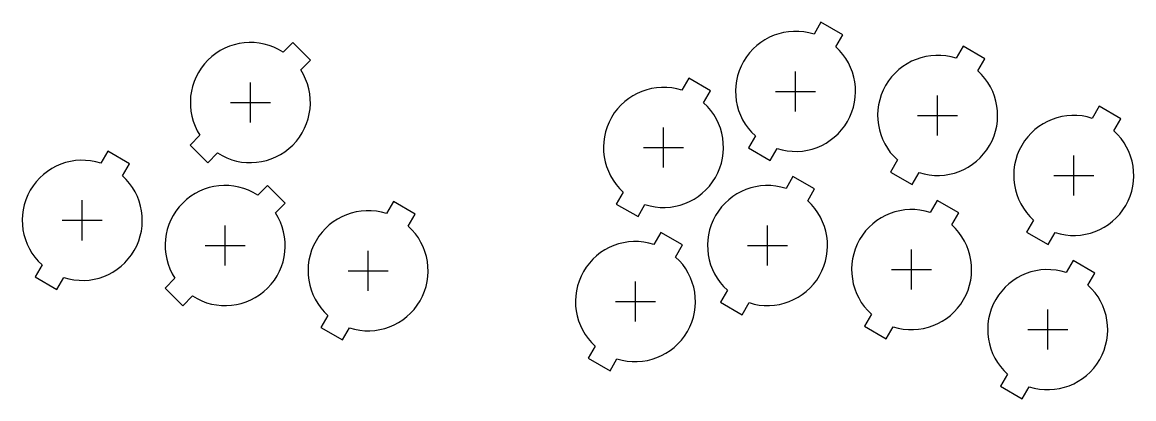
# Model space of a CAD drawing. Header units: millimetres. Extents: x -41 to 182, y -31 to 45.
import ezdxf

# ---------------------------------------------------------------- set-up
doc = ezdxf.new("R2010")
doc.units = ezdxf.units.MM
doc.layers.add('BUTTONS', color=1, linetype='Continuous')
doc.layers.add('REFERENCE', color=8, linetype='Continuous')

msp = doc.modelspace()

# ---------------------------------------------------------------- linework, layer by layer
at = {"layer": 'BUTTONS'}
for points in [[(117.7, 42.21, 0.809427), (105.97, 21.89), (104.58, 19.49), (108.92, 16.99), (110.3, 19.39, 0.809427), (122.03, 39.71), (123.42, 42.11), (119.08, 44.61)], [(11.57, 38.63, 0.809427), (-5.03, 22.03), (-6.99, 20.07), (-3.45, 16.54), (-1.5, 18.49, 0.809427), (15.1, 35.09), (17.06, 37.04), (13.52, 40.58)], [(146.1, 37.41, 0.809427), (134.37, 17.09), (132.98, 14.69), (137.32, 12.19), (138.7, 14.59, 0.809427), (150.43, 34.91), (151.82, 37.31), (147.48, 39.81)], [(91.3, 31.01, 0.809427), (79.57, 10.69), (78.18, 8.29), (82.52, 5.79), (83.9, 8.19, 0.809427), (95.63, 28.51), (97.02, 30.91), (92.68, 33.41)], [(173.3, 25.41, 0.809427), (161.57, 5.09), (160.18, 2.69), (164.52, 0.19), (165.9, 2.59, 0.809427), (177.63, 22.91), (179.02, 25.31), (174.68, 27.81)], [(-24.86, 16.45, 0.809427), (-36.59, -3.88), (-37.97, -6.27), (-33.64, -8.77), (-32.26, -6.38, 0.809427), (-20.53, 13.95), (-19.14, 16.34), (-23.47, 18.84)], [(112.1, 11.41, 0.809427), (100.37, -8.91), (98.98, -11.31), (103.32, -13.81), (104.7, -11.41, 0.809427), (116.43, 8.91), (117.82, 11.31), (113.48, 13.81)], [(6.53, 10.07, 0.809427), (-10.07, -6.53), (-12.02, -8.49), (-8.49, -12.02), (-6.53, -10.07, 0.809427), (10.07, 6.53), (12.02, 8.49), (8.49, 12.02)], [(140.9, 6.61, 0.809427), (129.17, -13.71), (127.78, -16.11), (132.12, -18.61), (133.5, -16.21, 0.809427), (145.23, 4.11), (146.62, 6.51), (142.28, 9.01)], [(32.26, 6.38, 0.809427), (20.53, -13.95), (19.14, -16.34), (23.47, -18.84), (24.86, -16.45, 0.809427), (36.59, 3.88), (37.97, 6.27), (33.64, 8.77)], [(85.7, 0.21, 0.809427), (73.97, -20.11), (72.58, -22.51), (76.92, -25.01), (78.3, -22.61, 0.809427), (90.03, -2.29), (91.42, 0.11), (87.08, 2.61)], [(168.1, -5.39, 0.809427), (156.37, -25.71), (154.98, -28.11), (159.32, -30.61), (160.7, -28.21, 0.809427), (172.43, -7.89), (173.82, -5.49), (169.48, -2.99)]]:
    msp.add_lwpolyline(points, format="xyb", close=True, dxfattribs=at)
at = {"layer": 'REFERENCE'}
for p, q in [((114, 26.8), (114, 34.8)), ((5.04, 24.56), (5.04, 32.56)), ((110, 30.8), (118, 30.8)), ((142.4, 22), (142.4, 30)), ((1.04, 28.56), (9.04, 28.56)), ((138.4, 26), (146.4, 26)), ((87.6, 15.6), (87.6, 23.6)), ((83.6, 19.6), (91.6, 19.6)), ((169.6, 10), (169.6, 18)), ((165.6, 14), (173.6, 14)), ((-28.56, 1.04), (-28.56, 9.04)), ((-32.56, 5.04), (-24.56, 5.04)), ((0, -4), (0, 4)), ((108.4, -4), (108.4, 4)), ((-4, 0), (4, 0)), ((104.4, 0), (112.4, 0)), ((28.56, -9.04), (28.56, -1.04)), ((137.2, -8.8), (137.2, -0.8)), ((24.56, -5.04), (32.56, -5.04)), ((133.2, -4.8), (141.2, -4.8)), ((82, -15.2), (82, -7.2)), ((78, -11.2), (86, -11.2)), ((164.4, -20.8), (164.4, -12.8)), ((160.4, -16.8), (168.4, -16.8))]:
    msp.add_line(p, q, dxfattribs=at)

doc.saveas('drawing.dxf')
